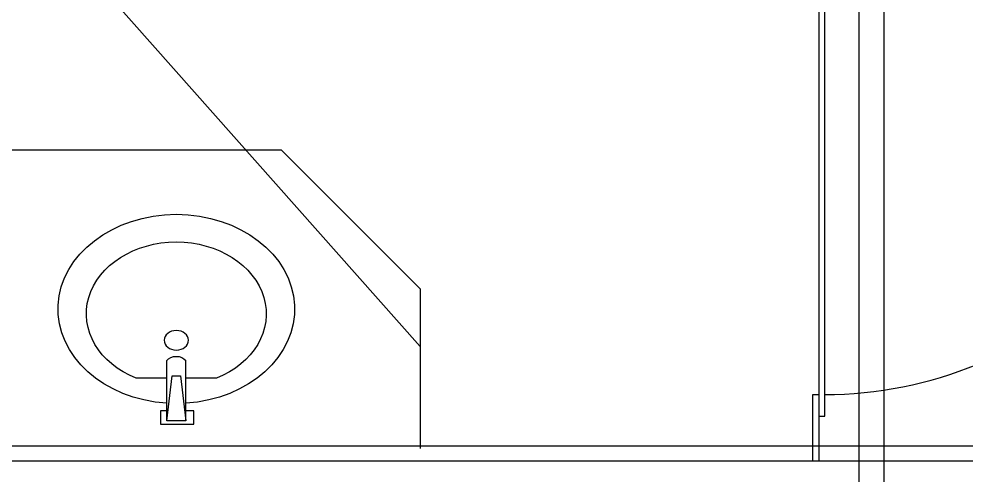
# Model space of a CAD drawing. Header units: inches. Extents: x 21 to 38546, y 13 to 15001.
# Drawn here: x 5681.2 to 5871.3, y 2339.2 to 2430.8 of the extents above; entities that cross this region are included whole.
import ezdxf

# ---------------------------------------------------------------- set-up
doc = ezdxf.new("R2010")
doc.units = ezdxf.units.IN
doc.header["$MEASUREMENT"] = 0
doc.layers.add('pex_boru_dönüş', color=5, linetype='Continuous')
doc.layers.add('pex_boru_gidiş', color=1, linetype='Continuous')
for name, color, linetype, lineweight in [('Z_MİM_-KM-CERAMIC-09', 8, 'Continuous', 25), ('Z_MİM_-KM-DOOR-FRAM', 8, 'Continuous', 25), ('Z_MİM_-KM-PATTERN-00', 8, 'Continuous', 25), ('Z_MİM_-KM-VITRF', 8, 'Continuous', 25), ('Z_MİM_-KM-WALL', 8, 'Continuous', 25), ('Z_MİM_-KM-WALL-FNSH', 8, 'Continuous', 25), ('Z_MİM_-KM-WALL-PL', 8, 'Continuous', 25)]:
    doc.layers.add(name, color=color, linetype=linetype, lineweight=lineweight)

# ---------------------------------------------------------------- blocks, each defined once
blk = doc.blocks.new('A1138DA')
for p, q in [((-0.109, -0.0671), (-0.109, 0.0746)), ((-0.109, 0.0746), (-0.0393, 0.0746)), ((-0.0393, 0.0746), (-0.0393, 0.04)), ((-0.0909, 0.04), (0.227, 0.04)), ((-0.0909, -0.04), (0.227, -0.04)), ((-0.0393, -0.04), (-0.0393, -0.0671)), ((-0.0393, -0.0671), (-0.109, -0.0671))]:
    blk.add_line(p, q)
for points in [[(0.1338, 0.1692), (0.1338, 0.04)], [(-0.0909, 0.04), (-0.0909, -0.04)], [(-0.0909, -0.04), (0.1463, -0.0181), (0.1463, 0.0181), (-0.0909, 0.04)], [(0.1338, -0.04), (0.1338, -0.1692)]]:
    blk.add_lwpolyline(points)
blk.add_circle((0.3345, 0.0001), 0.0517)
for centre, radius, start, end in [((0.5, 0), 0.5, 184.5886, 175.4114), ((0.474, 0), 0.38, 206.4484, 153.5516), ((0.2023, 0), 0.047, 301.674, 58.326)]:
    blk.add_arc(centre, radius, start, end)
blk = doc.blocks.new('A$C89484ba8')
at = {"layer": 'Z_MİM_-KM-DOOR-FRAM', "ltscale": 1.5}
for p, q in [((16.7, 2.4), (16.7, 82.4)), ((126.7, 2.4), (126.7, 82.4))]:
    blk.add_line(p, q, dxfattribs=at)
for centre in [(16.77, 2.52), (126.77, 2.52)]:
    blk.add_arc(centre, 79.88, 359.9155, 90.0533, dxfattribs=at)
at = {"layer": 'Z_MİM_-KM-WALL-FNSH'}
for p, q in [((0, 1.2), (19, 1.2)), ((0, 0), (15, 0)), ((13.3, 1.2), (15, 1.2)), ((15, 0), (15, 1.2))]:
    blk.add_line(p, q, dxfattribs=at)
for points in [[(14, 2.4), (14, 1.2), (101, 1.2), (101, 2.4)], [(124, 2.4), (124, 1.2), (211, 1.2), (211, 2.4)]]:
    blk.add_lwpolyline(points, close=True, dxfattribs=at)
for points in [[(125, 0), (96.66, 0), (96.66, 1.2), (125, 1.2), (125, 0)], [(206.66, 0), (206.66, 1.2)], [(220, 0), (206.66, 0), (206.66, 1.2), (220, 1.2)]]:
    blk.add_lwpolyline(points, dxfattribs=at)

msp = doc.modelspace()

# ---------------------------------------------------------------- linework, layer by layer
at = {"layer": 'pex_boru_dönüş'}
msp.add_lwpolyline([(6215.78, 1876.33), (6215.78, 1828.23), (5854.88, 1828.23), (5854.88, 2550.26)], dxfattribs=at)
at = {"layer": 'pex_boru_gidiş'}
msp.add_lwpolyline([(6220.78, 1869.33), (6220.78, 1823.23), (5849.88, 1823.23), (5849.88, 2550.26)], dxfattribs=at)
at = {"layer": 'Z_MİM_-KM-CERAMIC-09'}
msp.add_lwpolyline([(5589.76, 2559.08), (6008.76, 2559.08), (6008.76, 2460.08), (5838.76, 2460.08), (5838.76, 2439.08), (6008.76, 2439.08), (6008.76, 2345.08), (5589.76, 2345.08)], close=True, dxfattribs=at)
at = {"layer": 'Z_MİM_-KM-PATTERN-00'}
msp.add_line((5589.76, 2559.08), (5761.76, 2365.08), dxfattribs=at)
at = {"layer": 'Z_MİM_-KM-VITRF'}
msp.add_lwpolyline([(5586.76, 2404.58), (5733.83, 2404.58), (5761.76, 2376.65), (5761.76, 2344.58)], dxfattribs=at)
at = {"layer": 'Z_MİM_-KM-WALL'}
msp.add_line((5586.76, 2342.08), (6011.76, 2342.08), dxfattribs=at)

# ---------------------------------------------------------------- block references
at = {"layer": 'Z_MİM_-KM-VITRF', "xscale": -38.00000000000001, "yscale": 47.5, "zscale": 0.095, "rotation": 270}
msp.add_blockref('A1138DA', (5712.79, 2353.61), dxfattribs=at)
at = {"layer": 'Z_MİM_-KM-WALL-PL', "rotation": 270}
msp.add_blockref('A$C89484ba8', (5840.56, 2562.08), dxfattribs=at)

doc.saveas('drawing.dxf')
